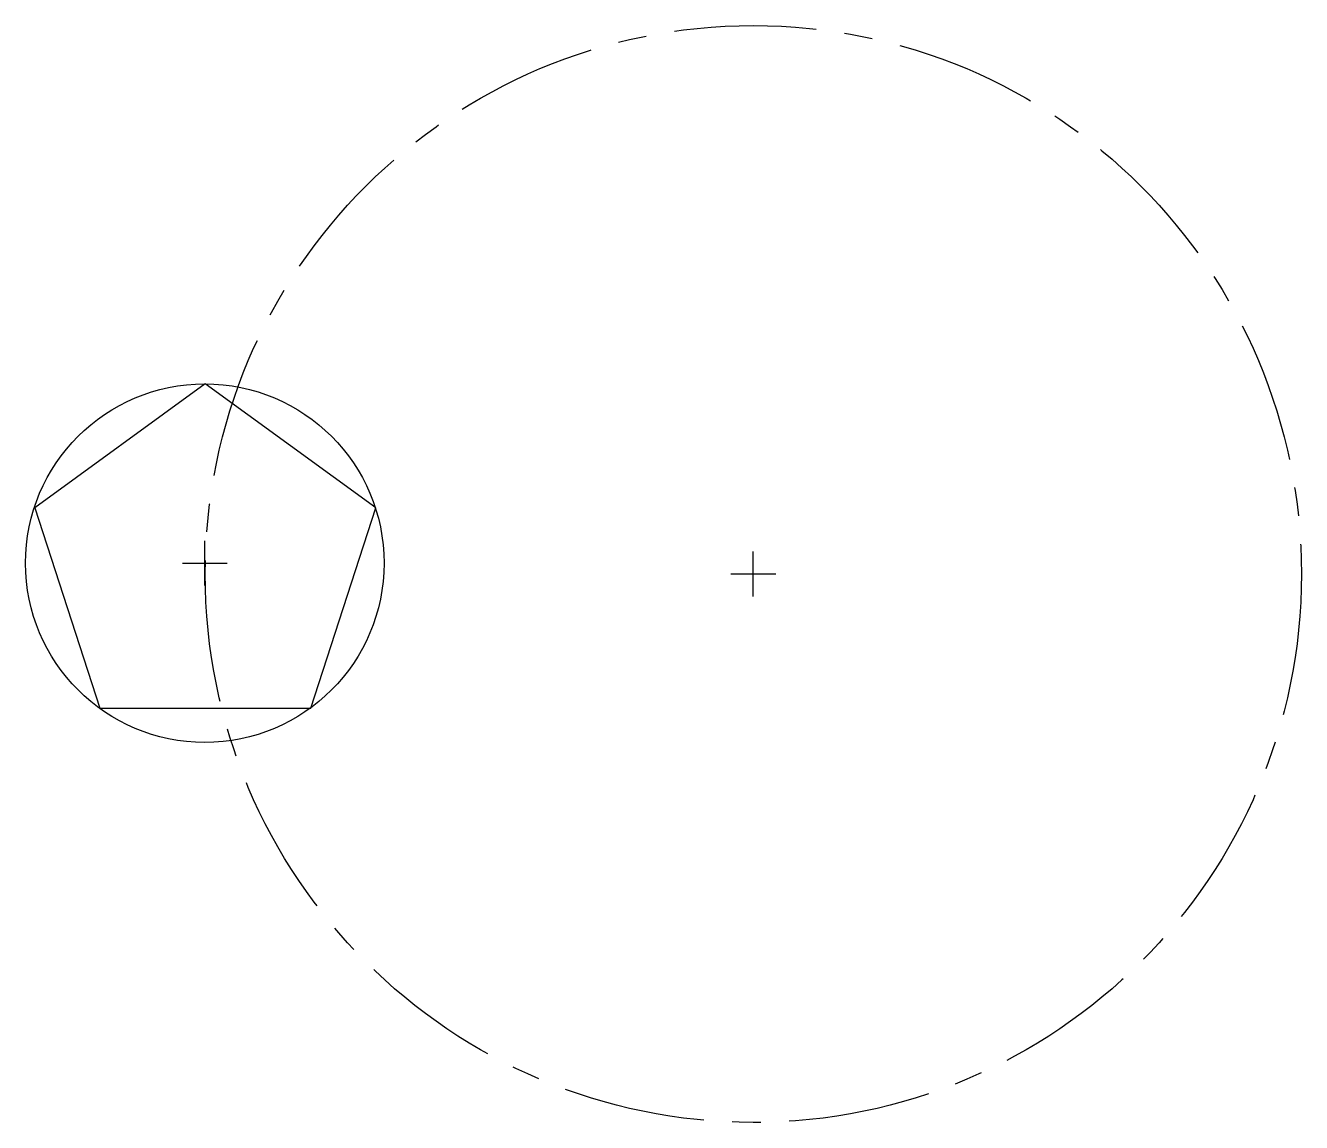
# Model space of a CAD drawing. Header units: millimetres. Extents: x 1171 to 1313, y 69 to 192.
import ezdxf

# ---------------------------------------------------------------- set-up
doc = ezdxf.new("R2010")
doc.units = ezdxf.units.MM
doc.header["$LTSCALE"] = 0.5
doc.linetypes.add('CENTER', pattern=[50.8, 31.75, -6.35, 6.35, -6.35])
doc.layers.add('点画线', color=1, linetype='CENTER')

msp = doc.modelspace()

# ---------------------------------------------------------------- linework, layer by layer
msp.add_lwpolyline([(1190.97, 151.6), (1171.95, 137.78), (1179.21, 115.42), (1202.73, 115.42), (1209.99, 137.78)], close=True)
msp.add_circle((1190.91, 131.6), 20)
at = {"layer": '点画线'}
for p, q in [((1190.91, 129.1), (1190.91, 134.1)), ((1252.12, 127.89), (1252.12, 132.89)), ((1188.41, 131.6), (1193.41, 131.6)), ((1249.62, 130.39), (1254.62, 130.39))]:
    msp.add_line(p, q, dxfattribs=at)
msp.add_circle((1252.12, 130.39), 61.16, dxfattribs=at)

doc.saveas('drawing.dxf')
